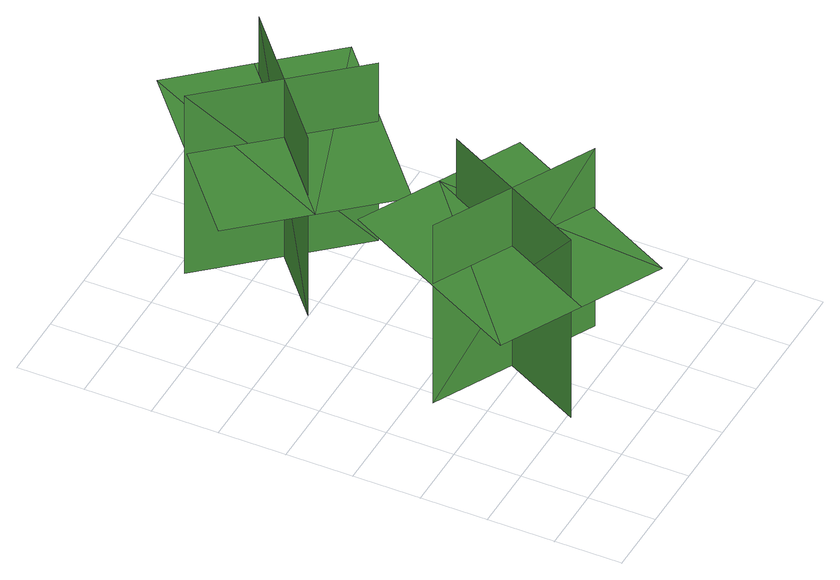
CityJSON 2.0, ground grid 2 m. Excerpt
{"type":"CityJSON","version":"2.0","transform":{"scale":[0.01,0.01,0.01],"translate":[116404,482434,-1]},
"CityObjects":{
"tree1":{"type":"SolitaryVegetationObject","geometry":[{"type":"MultiSurface","lod":"1","boundaries":[[[0,1,2]],[[0,2,3]],[[4,5,6]],[[4,6,7]],[[8,9,10]],[[8,10,11]],[[8,11,12]],[[8,12,13]]]}]},
"tree2":{"type":"SolitaryVegetationObject","geometry":[{"type":"MultiSurface","lod":"1","boundaries":[[[14,15,16]],[[14,16,17]],[[18,19,20]],[[18,20,21]],[[22,23,24]],[[22,24,25]],[[22,25,26]],[[22,26,27]]]}]}
},
"vertices":[
[155,539,83],[155,539,704],[631,295,704],[631,295,83],[501,643,83],[501,643,704],[266,184,704],[266,184,83],[537,713,502],[299,835,502],[6,265,502],[244,142,502],[482,20,502],[775,591,502],
[698,973,73],[698,973,693],[346,1375,693],[346,1375,73],[338,1003,73],[338,1003,693],[726,1343,693],[726,1343,73],[279,951,491],[455,750,491],[938,1173,491],[761,1374,491],[584,1575,491],[102,1152,491]
]}
